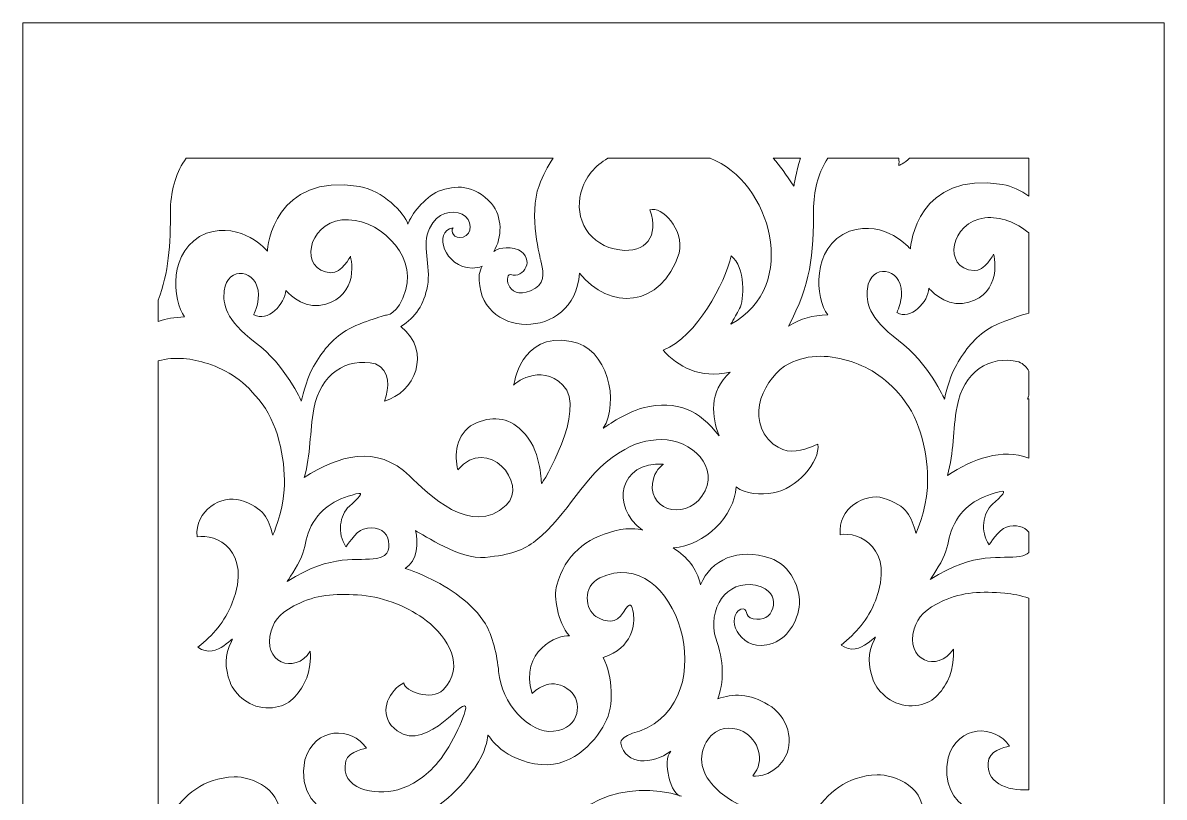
# Model space of a CAD drawing. Header units: centimetres. Extents: x -16.9 to -12.3, y -9 to 9.
# Drawn here: x -16.885 to -12.267, y 5.869 to 9.001 of the extents above; entities that cross this region are included whole.
import ezdxf

# ---------------------------------------------------------------- set-up
doc = ezdxf.new("R2010")
doc.units = ezdxf.units.CM
doc.header["$MEASUREMENT"] = 0
doc.layers.add('layer 1', color=7, linetype='Continuous')

msp = doc.modelspace()

# ---------------------------------------------------------------- linework, layer by layer
at = {"layer": 'layer 1', "color": 250, "lineweight": 9}
for points, knots in [([(-16.88477, 9.00077), (-16.88477, 9.00077), (-12.26713, 9.00077), (-12.26713, 9.00077), (-12.26713, 9.00077), (-12.26713, 9.00077), (-12.26713, -9.00021), (-12.26713, -9.00021), (-12.26713, -9.00021), (-12.26713, -9.00021), (-16.88477, -9.00021), (-16.88477, -9.00021), (-16.88477, -9.00021), (-16.88477, -9.00021), (-16.88477, 9.00077), (-16.88477, 9.00077)], [0, 0, 0, 0, 0.2, 0.2, 0.2, 0.2, 0.4, 0.4, 0.4, 0.4, 0.6, 0.6, 0.6, 0.6, 1, 1, 1, 1]), ([(-14.91156, 7.98237), (-14.85714, 7.96408), (-14.81001, 8.04759), (-14.88003, 8.08232), (-14.88003, 8.08232), (-14.92622, 8.09987), (-14.96869, 8.08736), (-14.97947, 8.07601), (-14.97947, 8.07601), (-14.94422, 8.13149), (-14.94428, 8.21864), (-14.98877, 8.2694), (-14.98877, 8.2694), (-15.05905, 8.34957), (-15.13302, 8.34476), (-15.20344, 8.31951), (-15.20344, 8.31951), (-15.26103, 8.29213), (-15.31335, 8.22575), (-15.32659, 8.18626), (-15.32659, 8.18626), (-15.34205, 8.23199), (-15.4286, 8.32332), (-15.52269, 8.33879), (-15.52269, 8.33879), (-15.86479, 8.39504), (-15.89606, 8.09412), (-15.89552, 8.07783), (-15.89552, 8.07783), (-15.89565, 8.07797), (-15.9979, 8.19811), (-16.14181, 8.14975), (-16.14181, 8.14975), (-16.30145, 8.0862), (-16.27881, 7.87489), (-16.2304, 7.81143), (-16.2304, 7.81143), (-16.27123, 7.80972), (-16.30424, 7.80482), (-16.33691, 7.79227), (-16.33691, 7.79227), (-16.33691, 7.79227), (-16.33691, 7.8796), (-16.33691, 7.8796), (-16.33691, 7.8796), (-16.29371, 7.99417), (-16.28775, 8.09433), (-16.28758, 8.24861), (-16.28758, 8.24861), (-16.28418, 8.33127), (-16.26223, 8.40164), (-16.2241, 8.45291), (-16.2241, 8.45291), (-15.76205, 8.45291), (-15.26651, 8.45291), (-14.73959, 8.45291), (-14.73959, 8.45291), (-14.7617, 8.42106), (-14.78046, 8.38421), (-14.79613, 8.34203), (-14.79613, 8.34203), (-14.84029, 8.22598), (-14.78912, 8.03856), (-14.78912, 8.03856), (-14.78912, 8.03856), (-14.78264, 8.00958), (-14.76685, 7.95409), (-14.81038, 7.92693), (-14.81038, 7.92693), (-14.92164, 7.86452), (-14.94207, 7.98162), (-14.91156, 7.98237)], [0, 0, 0, 0, 0.0526316, 0.0526316, 0.0526316, 0.0526316, 0.1052632, 0.1052632, 0.1052632, 0.1052632, 0.1578947, 0.1578947, 0.1578947, 0.1578947, 0.2105263, 0.2105263, 0.2105263, 0.2105263, 0.2631579, 0.2631579, 0.2631579, 0.2631579, 0.3157895, 0.3157895, 0.3157895, 0.3157895, 0.3684211, 0.3684211, 0.3684211, 0.3684211, 0.4210526, 0.4210526, 0.4210526, 0.4210526, 0.4736842, 0.4736842, 0.4736842, 0.4736842, 0.5263158, 0.5263158, 0.5263158, 0.5263158, 0.5789474, 0.5789474, 0.5789474, 0.5789474, 0.6315789, 0.6315789, 0.6315789, 0.6315789, 0.6842105, 0.6842105, 0.6842105, 0.6842105, 0.7368421, 0.7368421, 0.7368421, 0.7368421, 0.7894737, 0.7894737, 0.7894737, 0.7894737, 0.8421053, 0.8421053, 0.8421053, 0.8421053, 0.8947368, 0.8947368, 0.8947368, 0.8947368, 1, 1, 1, 1]), ([(-15.02675, 8.01678), (-15.03232, 8.00562), (-15.03613, 7.99412), (-15.03785, 7.983), (-15.03785, 7.983), (-15.05566, 7.71896), (-14.6501, 7.70682), (-14.6331, 7.9885), (-14.6331, 7.9885), (-14.51314, 7.83729), (-14.30206, 7.84514), (-14.22943, 8.06955), (-14.22943, 8.06955), (-14.20872, 8.16706), (-14.3, 8.26009), (-14.34782, 8.24441), (-14.34782, 8.24441), (-14.30942, 8.1365), (-14.36492, 8.06881), (-14.46958, 8.08202), (-14.46958, 8.08202), (-14.59476, 8.09781), (-14.65465, 8.21012), (-14.62692, 8.31336), (-14.62692, 8.31336), (-14.60937, 8.37866), (-14.56951, 8.42389), (-14.51731, 8.45291), (-14.51731, 8.45291), (-14.51731, 8.45291), (-14.10384, 8.45291), (-14.10384, 8.45291), (-14.10384, 8.45291), (-13.85894, 8.35967), (-13.73683, 7.93359), (-14.02016, 7.78248), (-14.02016, 7.78248), (-14.02016, 7.78248), (-14.00963, 7.79877), (-13.98483, 7.84484), (-13.98483, 7.84484), (-13.96757, 7.87691), (-13.95936, 8.01444), (-14.01962, 8.05802), (-14.01962, 8.05802), (-14.04203, 7.95003), (-14.15801, 7.73025), (-14.29402, 7.67689), (-14.29402, 7.67689), (-14.23528, 7.60943), (-14.14617, 7.56078), (-14.02253, 7.58782), (-14.02253, 7.58782), (-14.11188, 7.50944), (-14.09638, 7.40424), (-14.06777, 7.33047), (-14.06777, 7.33047), (-14.14978, 7.43446), (-14.23429, 7.4759), (-14.3751, 7.44408), (-14.3751, 7.44408), (-14.45017, 7.42359), (-14.53628, 7.36094), (-14.53628, 7.36094), (-14.53628, 7.36094), (-14.47079, 7.46715), (-14.51635, 7.68686), (-14.66695, 7.7124), (-14.66695, 7.7124), (-14.87496, 7.75114), (-14.89737, 7.53374), (-14.89909, 7.53484), (-14.89909, 7.53484), (-14.90336, 7.53757), (-14.79099, 7.62792), (-14.69967, 7.53554), (-14.69967, 7.53554), (-14.60029, 7.435), (-14.78499, 7.13277), (-14.78606, 7.13737), (-14.78606, 7.13737), (-14.79009, 7.15473), (-14.78718, 7.27512), (-14.86527, 7.35055), (-14.86527, 7.35055), (-14.92262, 7.4087), (-14.99087, 7.41072), (-15.05977, 7.37814), (-15.05977, 7.37814), (-15.13436, 7.33829), (-15.14007, 7.24963), (-15.12429, 7.1932), (-15.12429, 7.1932), (-15.00618, 7.33499), (-14.83681, 7.13857), (-14.92948, 7.05009), (-14.92948, 7.05009), (-15.06948, 6.91643), (-15.24751, 7.09835), (-15.3199, 7.16827), (-15.3199, 7.16827), (-15.45314, 7.29698), (-15.60928, 7.25031), (-15.74619, 7.16188), (-15.74619, 7.16188), (-15.71928, 7.25554), (-15.72466, 7.34484), (-15.70712, 7.44007), (-15.70712, 7.44007), (-15.68148, 7.57934), (-15.57628, 7.65037), (-15.45766, 7.6211), (-15.45766, 7.6211), (-15.39746, 7.59664), (-15.40169, 7.52556), (-15.42205, 7.47044), (-15.42205, 7.47044), (-15.30114, 7.50392), (-15.22737, 7.66887), (-15.35493, 7.77278), (-15.35493, 7.77278), (-15.29529, 7.809), (-15.26138, 7.86387), (-15.24786, 7.93576), (-15.24786, 7.93576), (-15.232, 8.02009), (-15.2726, 8.10112), (-15.23993, 8.16877), (-15.23993, 8.16877), (-15.20726, 8.23641), (-15.14956, 8.24417), (-15.10724, 8.22627), (-15.10724, 8.22627), (-15.06491, 8.20837), (-15.06426, 8.14336), (-15.10366, 8.13425), (-15.10366, 8.13425), (-15.14305, 8.12514), (-15.15462, 8.15729), (-15.1443, 8.17208), (-15.1443, 8.17208), (-15.22611, 8.15733), (-15.17918, 8.01), (-15.06645, 8.00879), (-15.06645, 8.00879), (-15.05165, 8.00863), (-15.03835, 8.0114), (-15.02652, 8.01649), (-15.02652, 8.01649), (-15.02652, 8.01649), (-15.02675, 8.01678), (-15.02675, 8.01678)], [0, 0, 0, 0, 0.025641, 0.025641, 0.025641, 0.025641, 0.0512821, 0.0512821, 0.0512821, 0.0512821, 0.0769231, 0.0769231, 0.0769231, 0.0769231, 0.1025641, 0.1025641, 0.1025641, 0.1025641, 0.1282051, 0.1282051, 0.1282051, 0.1282051, 0.1538462, 0.1538462, 0.1538462, 0.1538462, 0.1794872, 0.1794872, 0.1794872, 0.1794872, 0.2051282, 0.2051282, 0.2051282, 0.2051282, 0.2307692, 0.2307692, 0.2307692, 0.2307692, 0.2564103, 0.2564103, 0.2564103, 0.2564103, 0.2820513, 0.2820513, 0.2820513, 0.2820513, 0.3076923, 0.3076923, 0.3076923, 0.3076923, 0.3333333, 0.3333333, 0.3333333, 0.3333333, 0.3589744, 0.3589744, 0.3589744, 0.3589744, 0.3846154, 0.3846154, 0.3846154, 0.3846154, 0.4102564, 0.4102564, 0.4102564, 0.4102564, 0.4358974, 0.4358974, 0.4358974, 0.4358974, 0.4615385, 0.4615385, 0.4615385, 0.4615385, 0.4871795, 0.4871795, 0.4871795, 0.4871795, 0.5128205, 0.5128205, 0.5128205, 0.5128205, 0.5384615, 0.5384615, 0.5384615, 0.5384615, 0.5641026, 0.5641026, 0.5641026, 0.5641026, 0.5897436, 0.5897436, 0.5897436, 0.5897436, 0.6153846, 0.6153846, 0.6153846, 0.6153846, 0.6410256, 0.6410256, 0.6410256, 0.6410256, 0.6666667, 0.6666667, 0.6666667, 0.6666667, 0.6923077, 0.6923077, 0.6923077, 0.6923077, 0.7179487, 0.7179487, 0.7179487, 0.7179487, 0.7435897, 0.7435897, 0.7435897, 0.7435897, 0.7692308, 0.7692308, 0.7692308, 0.7692308, 0.7948718, 0.7948718, 0.7948718, 0.7948718, 0.8205128, 0.8205128, 0.8205128, 0.8205128, 0.8461538, 0.8461538, 0.8461538, 0.8461538, 0.8717949, 0.8717949, 0.8717949, 0.8717949, 0.8974359, 0.8974359, 0.8974359, 0.8974359, 0.9230769, 0.9230769, 0.9230769, 0.9230769, 0.9487179, 0.9487179, 0.9487179, 0.9487179, 1, 1, 1, 1]), ([(-13.73894, 8.45291), (-13.75685, 8.39741), (-13.7651, 8.34009), (-13.7651, 8.34009), (-13.7651, 8.34009), (-13.79932, 8.3884), (-13.82056, 8.42252), (-13.84848, 8.45291), (-13.84848, 8.45291), (-13.84848, 8.45291), (-13.73894, 8.45291), (-13.73894, 8.45291)], [0, 0, 0, 0, 0.25, 0.25, 0.25, 0.25, 0.5, 0.5, 0.5, 0.5, 1, 1, 1, 1]), ([(-12.81498, 8.29954), (-12.84625, 8.3224), (-12.88287, 8.3409), (-12.92072, 8.34712), (-12.92072, 8.34712), (-13.26283, 8.40337), (-13.29409, 8.10245), (-13.29355, 8.08616), (-13.29355, 8.08616), (-13.29368, 8.0863), (-13.39593, 8.20644), (-13.53984, 8.15809), (-13.53984, 8.15809), (-13.69948, 8.09454), (-13.67685, 7.88323), (-13.62843, 7.81976), (-13.62843, 7.81976), (-13.69086, 7.81715), (-13.735, 7.80708), (-13.78764, 7.7736), (-13.78764, 7.7736), (-13.69604, 7.94495), (-13.68583, 8.05421), (-13.68561, 8.25695), (-13.68561, 8.25695), (-13.68239, 8.33521), (-13.66255, 8.40246), (-13.62809, 8.45291), (-13.62809, 8.45291), (-13.62809, 8.45291), (-13.34104, 8.45291), (-13.34104, 8.45291), (-13.34104, 8.45291), (-13.33958, 8.44318), (-13.33955, 8.43321), (-13.34117, 8.42323), (-13.34117, 8.42323), (-13.34117, 8.42323), (-13.31771, 8.43357), (-13.29691, 8.45291), (-13.29691, 8.45291), (-13.29691, 8.45291), (-12.81498, 8.45291), (-12.81498, 8.45291), (-12.81498, 8.45291), (-12.81498, 8.45291), (-12.81498, 8.29954), (-12.81498, 8.29954)], [0, 0, 0, 0, 0.0769231, 0.0769231, 0.0769231, 0.0769231, 0.1538462, 0.1538462, 0.1538462, 0.1538462, 0.2307692, 0.2307692, 0.2307692, 0.2307692, 0.3076923, 0.3076923, 0.3076923, 0.3076923, 0.3846154, 0.3846154, 0.3846154, 0.3846154, 0.4615385, 0.4615385, 0.4615385, 0.4615385, 0.5384615, 0.5384615, 0.5384615, 0.5384615, 0.6153846, 0.6153846, 0.6153846, 0.6153846, 0.6923077, 0.6923077, 0.6923077, 0.6923077, 0.7692308, 0.7692308, 0.7692308, 0.7692308, 0.8461538, 0.8461538, 0.8461538, 0.8461538, 1, 1, 1, 1]), ([(-15.758, 7.47033), (-15.758, 7.47033), (-15.8211, 7.61585), (-15.94414, 7.70792), (-15.94414, 7.70792), (-16.06718, 7.79999), (-16.07596, 7.86422), (-16.06961, 7.91696), (-16.06961, 7.91696), (-16.05705, 8.02128), (-15.93354, 8.00457), (-15.93152, 7.90096), (-15.93152, 7.90096), (-15.93074, 7.86098), (-15.95064, 7.82022), (-15.95064, 7.82022), (-15.95064, 7.82022), (-15.89465, 7.78692), (-15.82225, 7.86595), (-15.8211, 7.91878), (-15.8211, 7.91878), (-15.8211, 7.91878), (-15.75958, 7.8475), (-15.68544, 7.8579), (-15.68544, 7.8579), (-15.6113, 7.86829), (-15.5782, 7.90718), (-15.56176, 7.95338), (-15.56176, 7.95338), (-15.54532, 7.99958), (-15.55924, 8.05639), (-15.55924, 8.05639), (-15.55924, 8.05639), (-15.55924, 8.05639), (-15.59565, 7.98756), (-15.63812, 7.99006), (-15.63812, 7.99006), (-15.76861, 7.99774), (-15.73398, 8.18857), (-15.59424, 8.20362), (-15.59424, 8.20362), (-15.45228, 8.21891), (-15.29241, 8.0656), (-15.33525, 7.92175), (-15.33525, 7.92175), (-15.36693, 7.81535), (-15.41558, 7.81826), (-15.41558, 7.81826), (-15.41558, 7.81826), (-15.41558, 7.81826), (-15.53124, 7.78792), (-15.58764, 7.7495), (-15.58764, 7.7495), (-15.64403, 7.71107), (-15.6806, 7.66064), (-15.71489, 7.59902), (-15.71489, 7.59902), (-15.73857, 7.55645), (-15.758, 7.47033), (-15.758, 7.47033)], [0, 0, 0, 0, 0.0625, 0.0625, 0.0625, 0.0625, 0.125, 0.125, 0.125, 0.125, 0.1875, 0.1875, 0.1875, 0.1875, 0.25, 0.25, 0.25, 0.25, 0.3125, 0.3125, 0.3125, 0.3125, 0.375, 0.375, 0.375, 0.375, 0.4375, 0.4375, 0.4375, 0.4375, 0.5, 0.5, 0.5, 0.5, 0.5625, 0.5625, 0.5625, 0.5625, 0.625, 0.625, 0.625, 0.625, 0.6875, 0.6875, 0.6875, 0.6875, 0.75, 0.75, 0.75, 0.75, 0.8125, 0.8125, 0.8125, 0.8125, 0.875, 0.875, 0.875, 0.875, 1, 1, 1, 1]), ([(-13.15603, 7.47866), (-13.15603, 7.47866), (-13.21913, 7.62419), (-13.34217, 7.71625), (-13.34217, 7.71625), (-13.46521, 7.80832), (-13.47399, 7.87256), (-13.46764, 7.9253), (-13.46764, 7.9253), (-13.45508, 8.02962), (-13.33157, 8.01291), (-13.32955, 7.9093), (-13.32955, 7.9093), (-13.32877, 7.86932), (-13.34867, 7.82856), (-13.34867, 7.82856), (-13.34867, 7.82856), (-13.29269, 7.79525), (-13.22028, 7.87428), (-13.21913, 7.92712), (-13.21913, 7.92712), (-13.21913, 7.92712), (-13.15761, 7.85584), (-13.08347, 7.86623), (-13.08347, 7.86623), (-13.00933, 7.87663), (-12.97623, 7.91552), (-12.95979, 7.96172), (-12.95979, 7.96172), (-12.94336, 8.00792), (-12.95727, 8.06472), (-12.95727, 8.06472), (-12.95727, 8.06472), (-12.95727, 8.06472), (-12.99368, 7.9959), (-13.03615, 7.99839), (-13.03615, 7.99839), (-13.16664, 8.00607), (-13.13201, 8.19691), (-12.99227, 8.21196), (-12.99227, 8.21196), (-12.9305, 8.21861), (-12.86536, 8.19334), (-12.81498, 8.15082), (-12.81498, 8.15082), (-12.81498, 8.15082), (-12.81498, 7.82622), (-12.81498, 7.82622), (-12.81498, 7.82622), (-12.82814, 7.82268), (-12.93288, 7.79381), (-12.98567, 7.75783), (-12.98567, 7.75783), (-13.04206, 7.71941), (-13.07863, 7.66897), (-13.11292, 7.60736), (-13.11292, 7.60736), (-13.13661, 7.56478), (-13.15603, 7.47866), (-13.15603, 7.47866)], [0, 0, 0, 0, 0.0625, 0.0625, 0.0625, 0.0625, 0.125, 0.125, 0.125, 0.125, 0.1875, 0.1875, 0.1875, 0.1875, 0.25, 0.25, 0.25, 0.25, 0.3125, 0.3125, 0.3125, 0.3125, 0.375, 0.375, 0.375, 0.375, 0.4375, 0.4375, 0.4375, 0.4375, 0.5, 0.5, 0.5, 0.5, 0.5625, 0.5625, 0.5625, 0.5625, 0.625, 0.625, 0.625, 0.625, 0.6875, 0.6875, 0.6875, 0.6875, 0.75, 0.75, 0.75, 0.75, 0.8125, 0.8125, 0.8125, 0.8125, 0.875, 0.875, 0.875, 0.875, 1, 1, 1, 1]), ([(-14.89165, 5.25749), (-14.83722, 5.23921), (-14.7901, 5.32272), (-14.86012, 5.35745), (-14.86012, 5.35745), (-14.90631, 5.375), (-14.94878, 5.36248), (-14.95956, 5.35114), (-14.95956, 5.35114), (-14.9243, 5.40662), (-14.92436, 5.49377), (-14.96886, 5.54453), (-14.96886, 5.54453), (-15.03913, 5.62469), (-15.11311, 5.61988), (-15.18352, 5.59464), (-15.18352, 5.59464), (-15.24111, 5.56726), (-15.29343, 5.50088), (-15.30668, 5.46138), (-15.30668, 5.46138), (-15.32214, 5.50711), (-15.40868, 5.59845), (-15.50277, 5.61392), (-15.50277, 5.61392), (-15.84488, 5.67016), (-15.87614, 5.36924), (-15.8756, 5.35295), (-15.8756, 5.35295), (-15.87573, 5.35309), (-15.97798, 5.47324), (-16.1219, 5.42488), (-16.1219, 5.42488), (-16.28153, 5.36133), (-16.2589, 5.15002), (-16.21048, 5.08656), (-16.21048, 5.08656), (-16.2596, 5.0845), (-16.2974, 5.07782), (-16.33691, 5.05877), (-16.33691, 5.05877), (-16.33691, 5.05877), (-16.33691, 5.10669), (-16.33691, 5.10669), (-16.33691, 5.10669), (-16.27553, 5.2429), (-16.26785, 5.34834), (-16.26767, 5.52374), (-16.26767, 5.52374), (-16.26121, 5.68062), (-16.18798, 5.7933), (-16.06401, 5.81498), (-16.06401, 5.81498), (-15.98081, 5.82953), (-15.91191, 5.75987), (-15.92322, 5.69002), (-15.92322, 5.69002), (-15.92322, 5.69002), (-15.85971, 5.71803), (-15.84905, 5.76802), (-15.84905, 5.76802), (-15.82136, 5.89783), (-15.96029, 5.95345), (-16.03031, 5.95087), (-16.03031, 5.95087), (-16.15491, 5.94629), (-16.23246, 5.87651), (-16.28975, 5.78979), (-16.28975, 5.78979), (-16.31233, 5.75561), (-16.32778, 5.70123), (-16.33691, 5.66063), (-16.33691, 5.66063), (-16.33691, 6.40101), (-16.33691, 7.04981), (-16.33691, 7.63348), (-16.33691, 7.63348), (-16.26954, 7.65216), (-16.19898, 7.64336), (-16.13598, 7.62237), (-16.13598, 7.62237), (-16.05698, 7.59604), (-15.9877, 7.55433), (-15.91633, 7.45947), (-15.91633, 7.45947), (-15.84496, 7.36461), (-15.82075, 7.21178), (-15.82719, 7.11244), (-15.82719, 7.11244), (-15.83363, 7.0131), (-15.87345, 6.92872), (-15.87345, 6.92872), (-15.87345, 6.92872), (-15.89245, 6.99544), (-15.90727, 7.03921), (-16.00539, 7.07012), (-16.00539, 7.07012), (-16.07712, 7.09272), (-16.19207, 7.0294), (-16.1795, 6.92202), (-16.1795, 6.92202), (-16.10412, 6.93693), (-15.95472, 6.86555), (-16.03752, 6.65501), (-16.03752, 6.65501), (-16.06816, 6.5771), (-16.11554, 6.52447), (-16.17609, 6.47558), (-16.17609, 6.47558), (-16.09933, 6.417), (-16.01772, 6.54259), (-16.04092, 6.49834), (-16.04092, 6.49834), (-16.07003, 6.4428), (-16.06774, 6.39345), (-16.04654, 6.33438), (-16.04654, 6.33438), (-16.02815, 6.28314), (-15.96269, 6.22633), (-15.88814, 6.22967), (-15.88814, 6.22967), (-15.81359, 6.23301), (-15.77652, 6.27304), (-15.74602, 6.32976), (-15.74602, 6.32976), (-15.71551, 6.38649), (-15.72202, 6.45908), (-15.72202, 6.45908), (-15.72202, 6.45908), (-15.78501, 6.36133), (-15.91928, 6.41496), (-15.88005, 6.54197), (-15.88005, 6.54197), (-15.86533, 6.58961), (-15.8371, 6.62073), (-15.76169, 6.65537), (-15.76169, 6.65537), (-15.68629, 6.69001), (-15.60672, 6.69362), (-15.51351, 6.68539), (-15.51351, 6.68539), (-15.42029, 6.67716), (-15.31882, 6.63472), (-15.25189, 6.58269), (-15.25189, 6.58269), (-15.16423, 6.51456), (-15.09161, 6.39649), (-15.18451, 6.30295), (-15.18451, 6.30295), (-15.23147, 6.25567), (-15.34083, 6.29698), (-15.34395, 6.33141), (-15.34395, 6.33141), (-15.40103, 6.29966), (-15.44311, 6.22153), (-15.39413, 6.15909), (-15.39413, 6.15909), (-15.2705, 6.02035), (-15.10932, 6.26954), (-15.09334, 6.23498), (-15.09334, 6.23498), (-15.08529, 6.22016), (-15.14912, 6.07649), (-15.20257, 6.01268), (-15.20257, 6.01268), (-15.25641, 5.94842), (-15.30896, 5.91666), (-15.36804, 5.89872), (-15.36804, 5.89872), (-15.46225, 5.8741), (-15.60336, 5.89895), (-15.57833, 6.0152), (-15.57833, 6.0152), (-15.56474, 6.05669), (-15.49449, 6.06688), (-15.49449, 6.06688), (-15.49449, 6.06688), (-15.55365, 6.1553), (-15.70354, 6.1552), (-15.74338, 6.01964), (-15.74338, 6.01964), (-15.79695, 5.75986), (-15.45036, 5.71702), (-15.29378, 5.78346), (-15.29378, 5.78346), (-15.1615, 5.83958), (-15.077, 5.95351), (-15.04087, 6.01209), (-15.04087, 6.01209), (-15.00474, 6.07066), (-15.00577, 6.11607), (-15.00324, 6.11994), (-15.00324, 6.11994), (-15.0007, 6.12382), (-14.95862, 6.03017), (-14.81425, 6.00405), (-14.81425, 6.00405), (-14.66987, 5.97793), (-14.57382, 6.08532), (-14.52961, 6.16768), (-14.52961, 6.16768), (-14.49074, 6.24007), (-14.49818, 6.35466), (-14.53696, 6.43407), (-14.53696, 6.43407), (-14.41628, 6.47132), (-14.40763, 6.57369), (-14.41464, 6.61105), (-14.41464, 6.61105), (-14.42164, 6.64842), (-14.42495, 6.66364), (-14.45478, 6.61672), (-14.45478, 6.61672), (-14.48461, 6.5698), (-14.52329, 6.57402), (-14.56607, 6.6), (-14.56607, 6.6), (-14.60886, 6.62599), (-14.62263, 6.72069), (-14.55075, 6.75573), (-14.55075, 6.75573), (-14.24064, 6.90345), (-14.04263, 6.26239), (-14.38947, 6.13592), (-14.38947, 6.13592), (-14.47625, 6.1126), (-14.46546, 6.0866), (-14.46546, 6.0866), (-14.46546, 6.0866), (-14.44554, 5.99641), (-14.33996, 5.99892), (-14.26266, 6.05491), (-14.26266, 6.05491), (-14.30026, 6.01825), (-14.26158, 5.87161), (-14.22048, 5.87321), (-14.22048, 5.87321), (-14.44686, 5.94424), (-14.68974, 5.84995), (-14.77621, 5.61715), (-14.77621, 5.61715), (-14.82037, 5.5011), (-14.76921, 5.31369), (-14.76921, 5.31369), (-14.76921, 5.31369), (-14.76273, 5.2847), (-14.74693, 5.22922), (-14.79046, 5.20206), (-14.79046, 5.20206), (-14.90172, 5.13965), (-14.92215, 5.25675), (-14.89165, 5.25749)], [0, 0, 0, 0, 0.015625, 0.015625, 0.015625, 0.015625, 0.03125, 0.03125, 0.03125, 0.03125, 0.046875, 0.046875, 0.046875, 0.046875, 0.0625, 0.0625, 0.0625, 0.0625, 0.078125, 0.078125, 0.078125, 0.078125, 0.09375, 0.09375, 0.09375, 0.09375, 0.109375, 0.109375, 0.109375, 0.109375, 0.125, 0.125, 0.125, 0.125, 0.140625, 0.140625, 0.140625, 0.140625, 0.15625, 0.15625, 0.15625, 0.15625, 0.171875, 0.171875, 0.171875, 0.171875, 0.1875, 0.1875, 0.1875, 0.1875, 0.203125, 0.203125, 0.203125, 0.203125, 0.21875, 0.21875, 0.21875, 0.21875, 0.234375, 0.234375, 0.234375, 0.234375, 0.25, 0.25, 0.25, 0.25, 0.265625, 0.265625, 0.265625, 0.265625, 0.28125, 0.28125, 0.28125, 0.28125, 0.296875, 0.296875, 0.296875, 0.296875, 0.3125, 0.3125, 0.3125, 0.3125, 0.328125, 0.328125, 0.328125, 0.328125, 0.34375, 0.34375, 0.34375, 0.34375, 0.359375, 0.359375, 0.359375, 0.359375, 0.375, 0.375, 0.375, 0.375, 0.390625, 0.390625, 0.390625, 0.390625, 0.40625, 0.40625, 0.40625, 0.40625, 0.421875, 0.421875, 0.421875, 0.421875, 0.4375, 0.4375, 0.4375, 0.4375, 0.453125, 0.453125, 0.453125, 0.453125, 0.46875, 0.46875, 0.46875, 0.46875, 0.484375, 0.484375, 0.484375, 0.484375, 0.5, 0.5, 0.5, 0.5, 0.515625, 0.515625, 0.515625, 0.515625, 0.53125, 0.53125, 0.53125, 0.53125, 0.546875, 0.546875, 0.546875, 0.546875, 0.5625, 0.5625, 0.5625, 0.5625, 0.578125, 0.578125, 0.578125, 0.578125, 0.59375, 0.59375, 0.59375, 0.59375, 0.609375, 0.609375, 0.609375, 0.609375, 0.625, 0.625, 0.625, 0.625, 0.640625, 0.640625, 0.640625, 0.640625, 0.65625, 0.65625, 0.65625, 0.65625, 0.671875, 0.671875, 0.671875, 0.671875, 0.6875, 0.6875, 0.6875, 0.6875, 0.703125, 0.703125, 0.703125, 0.703125, 0.71875, 0.71875, 0.71875, 0.71875, 0.734375, 0.734375, 0.734375, 0.734375, 0.75, 0.75, 0.75, 0.75, 0.765625, 0.765625, 0.765625, 0.765625, 0.78125, 0.78125, 0.78125, 0.78125, 0.796875, 0.796875, 0.796875, 0.796875, 0.8125, 0.8125, 0.8125, 0.8125, 0.828125, 0.828125, 0.828125, 0.828125, 0.84375, 0.84375, 0.84375, 0.84375, 0.859375, 0.859375, 0.859375, 0.859375, 0.875, 0.875, 0.875, 0.875, 0.890625, 0.890625, 0.890625, 0.890625, 0.90625, 0.90625, 0.90625, 0.90625, 0.921875, 0.921875, 0.921875, 0.921875, 0.9375, 0.9375, 0.9375, 0.9375, 0.953125, 0.953125, 0.953125, 0.953125, 0.96875, 0.96875, 0.96875, 0.96875, 1, 1, 1, 1]), ([(-12.81498, 5.58813), (-12.84144, 5.60461), (-12.87073, 5.61731), (-12.9008, 5.62225), (-12.9008, 5.62225), (-13.24291, 5.6785), (-13.27417, 5.37758), (-13.27364, 5.36129), (-13.27364, 5.36129), (-13.27376, 5.36143), (-13.37601, 5.48157), (-13.51993, 5.43321), (-13.51993, 5.43321), (-13.67956, 5.36966), (-13.65693, 5.15835), (-13.60851, 5.09489), (-13.60851, 5.09489), (-13.67095, 5.09227), (-13.71509, 5.08221), (-13.76772, 5.04873), (-13.76772, 5.04873), (-13.67612, 5.22007), (-13.66591, 5.32934), (-13.6657, 5.53207), (-13.6657, 5.53207), (-13.65924, 5.68896), (-13.58601, 5.80163), (-13.46204, 5.82331), (-13.46204, 5.82331), (-13.37884, 5.83786), (-13.30994, 5.76821), (-13.32125, 5.69836), (-13.32125, 5.69836), (-13.32125, 5.69836), (-13.25774, 5.72636), (-13.24708, 5.77636), (-13.24708, 5.77636), (-13.21939, 5.90616), (-13.35832, 5.96178), (-13.42834, 5.95921), (-13.42834, 5.95921), (-13.55294, 5.95463), (-13.63049, 5.88484), (-13.68778, 5.79812), (-13.68778, 5.79812), (-13.72752, 5.73797), (-13.74519, 5.61521), (-13.74519, 5.61521), (-13.74519, 5.61521), (-13.8094, 5.70589), (-13.82792, 5.74657), (-13.93066, 5.80644), (-13.93066, 5.80644), (-14.02339, 5.86048), (-14.05794, 5.87222), (-14.1073, 5.93531), (-14.1073, 5.93531), (-14.15665, 5.9984), (-14.142, 6.07604), (-14.09947, 6.11871), (-14.09947, 6.11871), (-14.05694, 6.16137), (-13.99829, 6.14882), (-13.97017, 6.13397), (-13.97017, 6.13397), (-13.90854, 6.10141), (-13.87877, 6.01706), (-13.93188, 5.9547), (-13.93188, 5.9547), (-13.93188, 5.9547), (-13.86182, 5.94273), (-13.80883, 6.01755), (-13.80883, 6.01755), (-13.75584, 6.09238), (-13.79232, 6.19725), (-13.86883, 6.24293), (-13.86883, 6.24293), (-13.94356, 6.28754), (-14.01375, 6.28956), (-14.07275, 6.26611), (-14.07275, 6.26611), (-14.04135, 6.3575), (-14.05423, 6.43332), (-14.08651, 6.53014), (-14.08651, 6.53014), (-14.10705, 6.6551), (-14.02063, 6.76072), (-13.89735, 6.71963), (-13.89735, 6.71963), (-13.85256, 6.6999), (-13.84069, 6.66707), (-13.85074, 6.63302), (-13.85074, 6.63302), (-13.86079, 6.59897), (-13.88812, 6.58258), (-13.92933, 6.59022), (-13.92933, 6.59022), (-13.97053, 6.59787), (-13.94602, 6.63797), (-13.98, 6.62918), (-13.98, 6.62918), (-14.04164, 6.60243), (-13.99258, 6.46467), (-13.87519, 6.48437), (-13.87519, 6.48437), (-13.80258, 6.49655), (-13.75483, 6.56511), (-13.74419, 6.63718), (-13.74419, 6.63718), (-13.73354, 6.70925), (-13.779, 6.8098), (-13.86178, 6.8357), (-13.86178, 6.8357), (-13.98908, 6.87851), (-14.10196, 6.83027), (-14.14241, 6.72764), (-14.14241, 6.72764), (-14.1608, 6.79688), (-14.19285, 6.83769), (-14.25374, 6.87727), (-14.25374, 6.87727), (-14.12378, 6.88623), (-14.00664, 7.00621), (-13.99902, 7.12339), (-13.99902, 7.12339), (-13.96192, 7.0949), (-13.8982, 7.09122), (-13.84861, 7.10015), (-13.84861, 7.10015), (-13.75561, 7.1137), (-13.65816, 7.22578), (-13.66791, 7.29663), (-13.66791, 7.29663), (-13.66852, 7.29747), (-13.68483, 7.28808), (-13.70143, 7.28258), (-13.70143, 7.28258), (-13.75278, 7.26556), (-13.7954, 7.25672), (-13.84861, 7.29691), (-13.84861, 7.29691), (-13.97073, 7.40011), (-13.88004, 7.57316), (-13.78545, 7.62204), (-13.78545, 7.62204), (-13.70388, 7.66418), (-13.613, 7.65702), (-13.53401, 7.6307), (-13.53401, 7.6307), (-13.45501, 7.60438), (-13.38573, 7.56267), (-13.31436, 7.4678), (-13.31436, 7.4678), (-13.24299, 7.37294), (-13.21878, 7.22011), (-13.22522, 7.12077), (-13.22522, 7.12077), (-13.23166, 7.02143), (-13.27148, 6.93706), (-13.27148, 6.93706), (-13.27148, 6.93706), (-13.29049, 7.00378), (-13.30531, 7.04755), (-13.40342, 7.07846), (-13.40342, 7.07846), (-13.47515, 7.10105), (-13.5901, 7.03774), (-13.57753, 6.93036), (-13.57753, 6.93036), (-13.50215, 6.94527), (-13.35276, 6.87389), (-13.43555, 6.66335), (-13.43555, 6.66335), (-13.46619, 6.58544), (-13.51357, 6.53281), (-13.57412, 6.48391), (-13.57412, 6.48391), (-13.49736, 6.42533), (-13.41575, 6.55093), (-13.43895, 6.50667), (-13.43895, 6.50667), (-13.46806, 6.45114), (-13.46577, 6.40178), (-13.44457, 6.34272), (-13.44457, 6.34272), (-13.42619, 6.29147), (-13.36072, 6.23466), (-13.28617, 6.23801), (-13.28617, 6.23801), (-13.21162, 6.24135), (-13.17455, 6.28137), (-13.14405, 6.3381), (-13.14405, 6.3381), (-13.11354, 6.39483), (-13.12005, 6.46742), (-13.12005, 6.46742), (-13.12005, 6.46742), (-13.18304, 6.36966), (-13.31731, 6.4233), (-13.27808, 6.55031), (-13.27808, 6.55031), (-13.26336, 6.59795), (-13.23513, 6.62906), (-13.15972, 6.6637), (-13.15972, 6.6637), (-13.08432, 6.69834), (-13.00475, 6.70196), (-12.91154, 6.69372), (-12.91154, 6.69372), (-12.87975, 6.69092), (-12.847, 6.68412), (-12.81498, 6.67434), (-12.81498, 6.67434), (-12.81498, 6.67434), (-12.81498, 5.89915), (-12.81498, 5.89915), (-12.81498, 5.89915), (-12.90189, 5.89298), (-12.99731, 5.92624), (-12.97637, 6.02353), (-12.97637, 6.02353), (-12.96277, 6.06503), (-12.89252, 6.07522), (-12.89252, 6.07522), (-12.89252, 6.07522), (-12.95168, 6.16363), (-13.10157, 6.16354), (-13.14141, 6.02798), (-13.14141, 6.02798), (-13.18332, 5.82474), (-12.98032, 5.75429), (-12.81498, 5.76506), (-12.81498, 5.76506), (-12.81498, 5.76506), (-12.81498, 5.58813), (-12.81498, 5.58813)], [0, 0, 0, 0, 0.0166667, 0.0166667, 0.0166667, 0.0166667, 0.0333333, 0.0333333, 0.0333333, 0.0333333, 0.05, 0.05, 0.05, 0.05, 0.0666667, 0.0666667, 0.0666667, 0.0666667, 0.0833333, 0.0833333, 0.0833333, 0.0833333, 0.1, 0.1, 0.1, 0.1, 0.1166667, 0.1166667, 0.1166667, 0.1166667, 0.1333333, 0.1333333, 0.1333333, 0.1333333, 0.15, 0.15, 0.15, 0.15, 0.1666667, 0.1666667, 0.1666667, 0.1666667, 0.1833333, 0.1833333, 0.1833333, 0.1833333, 0.2, 0.2, 0.2, 0.2, 0.2166667, 0.2166667, 0.2166667, 0.2166667, 0.2333333, 0.2333333, 0.2333333, 0.2333333, 0.25, 0.25, 0.25, 0.25, 0.2666667, 0.2666667, 0.2666667, 0.2666667, 0.2833333, 0.2833333, 0.2833333, 0.2833333, 0.3, 0.3, 0.3, 0.3, 0.3166667, 0.3166667, 0.3166667, 0.3166667, 0.3333333, 0.3333333, 0.3333333, 0.3333333, 0.35, 0.35, 0.35, 0.35, 0.3666667, 0.3666667, 0.3666667, 0.3666667, 0.3833333, 0.3833333, 0.3833333, 0.3833333, 0.4, 0.4, 0.4, 0.4, 0.4166667, 0.4166667, 0.4166667, 0.4166667, 0.4333333, 0.4333333, 0.4333333, 0.4333333, 0.45, 0.45, 0.45, 0.45, 0.4666667, 0.4666667, 0.4666667, 0.4666667, 0.4833333, 0.4833333, 0.4833333, 0.4833333, 0.5, 0.5, 0.5, 0.5, 0.5166667, 0.5166667, 0.5166667, 0.5166667, 0.5333333, 0.5333333, 0.5333333, 0.5333333, 0.55, 0.55, 0.55, 0.55, 0.5666667, 0.5666667, 0.5666667, 0.5666667, 0.5833333, 0.5833333, 0.5833333, 0.5833333, 0.6, 0.6, 0.6, 0.6, 0.6166667, 0.6166667, 0.6166667, 0.6166667, 0.6333333, 0.6333333, 0.6333333, 0.6333333, 0.65, 0.65, 0.65, 0.65, 0.6666667, 0.6666667, 0.6666667, 0.6666667, 0.6833333, 0.6833333, 0.6833333, 0.6833333, 0.7, 0.7, 0.7, 0.7, 0.7166667, 0.7166667, 0.7166667, 0.7166667, 0.7333333, 0.7333333, 0.7333333, 0.7333333, 0.75, 0.75, 0.75, 0.75, 0.7666667, 0.7666667, 0.7666667, 0.7666667, 0.7833333, 0.7833333, 0.7833333, 0.7833333, 0.8, 0.8, 0.8, 0.8, 0.8166667, 0.8166667, 0.8166667, 0.8166667, 0.8333333, 0.8333333, 0.8333333, 0.8333333, 0.85, 0.85, 0.85, 0.85, 0.8666667, 0.8666667, 0.8666667, 0.8666667, 0.8833333, 0.8833333, 0.8833333, 0.8833333, 0.9, 0.9, 0.9, 0.9, 0.9166667, 0.9166667, 0.9166667, 0.9166667, 0.9333333, 0.9333333, 0.9333333, 0.9333333, 0.95, 0.95, 0.95, 0.95, 0.9666667, 0.9666667, 0.9666667, 0.9666667, 1, 1, 1, 1]), ([(-12.81498, 7.23997), (-12.9234, 7.2811), (-13.03944, 7.23789), (-13.14422, 7.17021), (-13.14422, 7.17021), (-13.11731, 7.26387), (-13.12269, 7.35318), (-13.10516, 7.4484), (-13.10516, 7.4484), (-13.07951, 7.58768), (-12.97431, 7.6587), (-12.85569, 7.62944), (-12.85569, 7.62944), (-12.83544, 7.62121), (-12.82249, 7.60771), (-12.81498, 7.59131), (-12.81498, 7.59131), (-12.81498, 7.59131), (-12.81498, 7.49409), (-12.81498, 7.49409), (-12.81498, 7.49409), (-12.81652, 7.48888), (-12.81824, 7.48376), (-12.82008, 7.47877), (-12.82008, 7.47877), (-12.81837, 7.47925), (-12.81667, 7.47976), (-12.81498, 7.48028), (-12.81498, 7.48028), (-12.81498, 7.48028), (-12.81498, 7.23997), (-12.81498, 7.23997)], [0, 0, 0, 0, 0.1111111, 0.1111111, 0.1111111, 0.1111111, 0.2222222, 0.2222222, 0.2222222, 0.2222222, 0.3333333, 0.3333333, 0.3333333, 0.3333333, 0.4444444, 0.4444444, 0.4444444, 0.4444444, 0.5555556, 0.5555556, 0.5555556, 0.5555556, 0.6666667, 0.6666667, 0.6666667, 0.6666667, 0.7777778, 0.7777778, 0.7777778, 0.7777778, 1, 1, 1, 1]), ([(-15.29677, 6.94691), (-15.26011, 6.92878), (-15.11762, 6.82929), (-15.0138, 6.83884), (-15.0138, 6.83884), (-14.90835, 6.84853), (-14.85853, 6.86793), (-14.80959, 6.90638), (-14.80959, 6.90638), (-14.67707, 7.01049), (-14.61799, 7.17089), (-14.47437, 7.26039), (-14.47437, 7.26039), (-14.40625, 7.30285), (-14.36093, 7.31361), (-14.30082, 7.31504), (-14.30082, 7.31504), (-14.18171, 7.31788), (-14.0572, 7.20147), (-14.13744, 7.08622), (-14.13744, 7.08622), (-14.20873, 6.98383), (-14.37182, 7.03219), (-14.33199, 7.16146), (-14.33199, 7.16146), (-14.3214, 7.19582), (-14.29344, 7.21565), (-14.29344, 7.21565), (-14.29344, 7.21565), (-14.47206, 7.22678), (-14.50843, 7.04465), (-14.37774, 6.94911), (-14.37774, 6.94911), (-14.37774, 6.94911), (-14.4242, 6.96274), (-14.48985, 6.94591), (-14.48985, 6.94591), (-14.60804, 6.91561), (-14.68998, 6.84949), (-14.72484, 6.72587), (-14.72484, 6.72587), (-14.73818, 6.67859), (-14.72112, 6.5796), (-14.6736, 6.52123), (-14.6736, 6.52123), (-14.71824, 6.52781), (-14.87691, 6.4609), (-14.82429, 6.28756), (-14.82429, 6.28756), (-14.80452, 6.307), (-14.74222, 6.35901), (-14.67, 6.29871), (-14.67, 6.29871), (-14.62321, 6.25965), (-14.62502, 6.14699), (-14.7374, 6.13535), (-14.7374, 6.13535), (-14.83634, 6.12511), (-14.94996, 6.24941), (-14.95982, 6.3774), (-14.95982, 6.3774), (-14.96464, 6.44005), (-14.98604, 6.52571), (-15.01345, 6.57045), (-15.01345, 6.57045), (-15.0628, 6.65099), (-15.16002, 6.71812), (-15.24709, 6.75726), (-15.24709, 6.75726), (-15.30918, 6.78763), (-15.33837, 6.79343), (-15.33837, 6.79343), (-15.33837, 6.79343), (-15.2865, 6.82308), (-15.28365, 6.90157), (-15.29677, 6.94691)], [0, 0, 0, 0, 0.05, 0.05, 0.05, 0.05, 0.1, 0.1, 0.1, 0.1, 0.15, 0.15, 0.15, 0.15, 0.2, 0.2, 0.2, 0.2, 0.25, 0.25, 0.25, 0.25, 0.3, 0.3, 0.3, 0.3, 0.35, 0.35, 0.35, 0.35, 0.4, 0.4, 0.4, 0.4, 0.45, 0.45, 0.45, 0.45, 0.5, 0.5, 0.5, 0.5, 0.55, 0.55, 0.55, 0.55, 0.6, 0.6, 0.6, 0.6, 0.65, 0.65, 0.65, 0.65, 0.7, 0.7, 0.7, 0.7, 0.75, 0.75, 0.75, 0.75, 0.8, 0.8, 0.8, 0.8, 0.85, 0.85, 0.85, 0.85, 0.9, 0.9, 0.9, 0.9, 1, 1, 1, 1]), ([(-13.21365, 6.74881), (-13.21365, 6.74881), (-13.17154, 6.8107), (-13.15536, 6.84915), (-13.15536, 6.84915), (-13.13917, 6.88759), (-13.13966, 6.92289), (-13.12355, 6.95838), (-13.12355, 6.95838), (-13.08402, 7.04543), (-13.02268, 7.07997), (-12.93487, 7.10377), (-12.93487, 7.10377), (-12.8939, 7.11488), (-12.92826, 7.08441), (-12.96167, 7.05397), (-12.96167, 7.05397), (-13.00123, 7.01791), (-13.0119, 6.94414), (-12.97579, 6.88987), (-12.97579, 6.88987), (-12.97505, 6.88876), (-12.93774, 6.95114), (-12.90483, 6.96119), (-12.90483, 6.96119), (-12.86815, 6.97241), (-12.83255, 6.96467), (-12.81498, 6.94122), (-12.81498, 6.94122), (-12.81498, 6.94122), (-12.81498, 6.85852), (-12.81498, 6.85852), (-12.81498, 6.85852), (-12.82267, 6.85106), (-12.83414, 6.84533), (-12.85069, 6.84245), (-12.85069, 6.84245), (-12.9243, 6.82962), (-13.03098, 6.8669), (-13.21365, 6.74881)], [0, 0, 0, 0, 0.0909091, 0.0909091, 0.0909091, 0.0909091, 0.1818182, 0.1818182, 0.1818182, 0.1818182, 0.2727273, 0.2727273, 0.2727273, 0.2727273, 0.3636364, 0.3636364, 0.3636364, 0.3636364, 0.4545455, 0.4545455, 0.4545455, 0.4545455, 0.5454545, 0.5454545, 0.5454545, 0.5454545, 0.6363636, 0.6363636, 0.6363636, 0.6363636, 0.7272727, 0.7272727, 0.7272727, 0.7272727, 0.8181818, 0.8181818, 0.8181818, 0.8181818, 1, 1, 1, 1]), ([(-15.81562, 6.74048), (-15.81562, 6.74048), (-15.77351, 6.80237), (-15.75733, 6.84081), (-15.75733, 6.84081), (-15.74114, 6.87926), (-15.74163, 6.91456), (-15.72552, 6.95004), (-15.72552, 6.95004), (-15.68599, 7.03709), (-15.62465, 7.07164), (-15.53683, 7.09544), (-15.53683, 7.09544), (-15.49587, 7.10654), (-15.53023, 7.07607), (-15.56364, 7.04563), (-15.56364, 7.04563), (-15.6032, 7.00957), (-15.61387, 6.93581), (-15.57775, 6.88154), (-15.57775, 6.88154), (-15.57702, 6.88043), (-15.53971, 6.9428), (-15.5068, 6.95286), (-15.5068, 6.95286), (-15.46235, 6.96645), (-15.41949, 6.95222), (-15.40838, 6.91591), (-15.40838, 6.91591), (-15.39871, 6.88434), (-15.39786, 6.84366), (-15.45266, 6.83411), (-15.45266, 6.83411), (-15.52627, 6.82129), (-15.63295, 6.85857), (-15.81562, 6.74048)], [0, 0, 0, 0, 0.1, 0.1, 0.1, 0.1, 0.2, 0.2, 0.2, 0.2, 0.3, 0.3, 0.3, 0.3, 0.4, 0.4, 0.4, 0.4, 0.5, 0.5, 0.5, 0.5, 0.6, 0.6, 0.6, 0.6, 0.7, 0.7, 0.7, 0.7, 0.8, 0.8, 0.8, 0.8, 1, 1, 1, 1])]:
    msp.add_open_spline(points, degree=3, knots=knots, dxfattribs=at)

doc.saveas('drawing.dxf')
